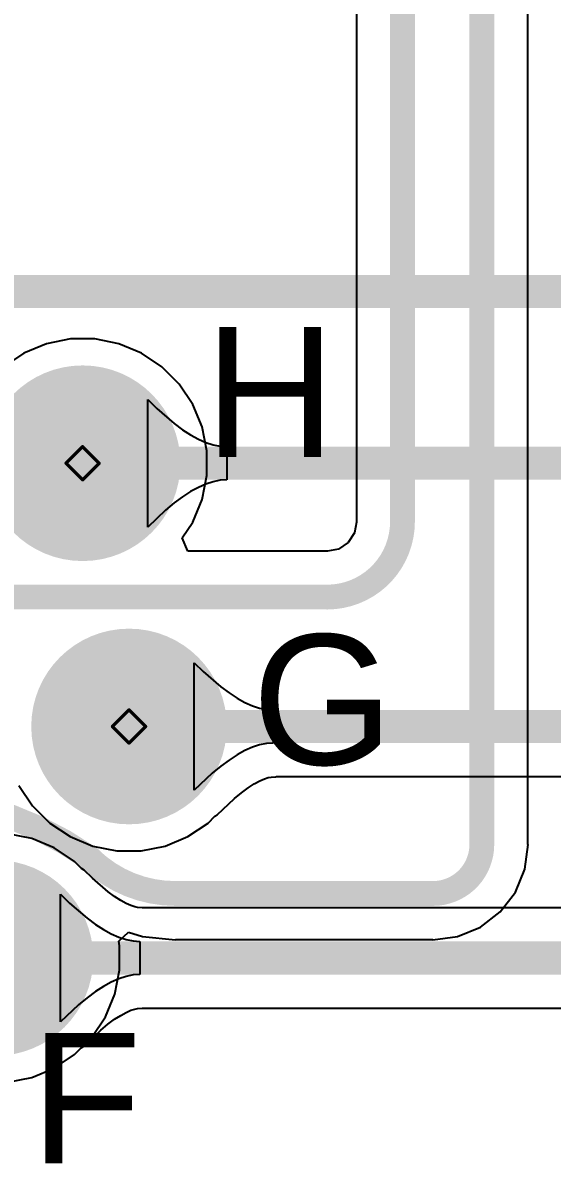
# Model space of a CAD drawing. Header units: inches. Extents: x 0 to 289, y 0 to 168.
# Drawn here: x 34.33 to 42.46, y 44.34 to 61.85 of the extents above; entities that cross this region are included whole.
import ezdxf

# ---------------------------------------------------------------- set-up
doc = ezdxf.new("R2010")
doc.units = ezdxf.units.IN
for name, color, linetype in [('Bottom Layer', 5, 'Continuous'), ('Bottom Solder', 6, 'Continuous'), ('Drill Drawing', 1, 'Continuous'), ('Multi-Layer', 9, 'Continuous'), ('Pad Holes', 156, 'Continuous'), ('Top Layer', 1, 'Continuous'), ('Top Overlay', 2, 'Continuous'), ('Top Solder', 216, 'Continuous')]:
    doc.layers.add(name, color=color, linetype=linetype)
doc.styles.add('Arial', font='', dxfattribs={"height": 0.2})
doc.styles.get('Arial').set_extended_font_data('Arial')

# ---------------------------------------------------------------- blocks, each defined once
blk = doc.blocks.new('RTS714ND12S0332_54')
at = {"layer": 'Bottom Layer'}
h = blk.add_hatch(color=5, dxfattribs=at)
edge = h.paths.add_edge_path()
edge.add_arc((5.196, 3), 1.4, 0, 360)
h = blk.add_hatch(color=5, dxfattribs=at)
edge = h.paths.add_edge_path()
edge.add_arc((5.909, -1.042), 1.4, 0, 360)
h = blk.add_hatch(color=5, dxfattribs=at)
edge = h.paths.add_edge_path()
edge.add_arc((3.857, -4.596), 1.4, 0, 360)
at = {"layer": 'Bottom Solder'}
h = blk.add_hatch(color=6, dxfattribs=at)
edge = h.paths.add_edge_path()
edge.add_arc((5.196, 3), 1.502, 0, 360)
h = blk.add_hatch(color=6, dxfattribs=at)
edge = h.paths.add_edge_path()
edge.add_arc((5.909, -1.042), 1.502, 0, 360)
h = blk.add_hatch(color=6, dxfattribs=at)
edge = h.paths.add_edge_path()
edge.add_arc((3.857, -4.596), 1.502, 0, 360)
at = {"layer": 'Multi-Layer'}
h = blk.add_hatch(color=9, dxfattribs=at)
edge = h.paths.add_edge_path()
edge.add_arc((5.196, 3), 1.4, 0, 360)
h = blk.add_hatch(color=9, dxfattribs=at)
edge = h.paths.add_edge_path()
edge.add_arc((5.909, -1.042), 1.4, 0, 360)
h = blk.add_hatch(color=9, dxfattribs=at)
edge = h.paths.add_edge_path()
edge.add_arc((3.857, -4.596), 1.4, 0, 360)
at = {"layer": 'Pad Holes'}
h = blk.add_hatch(color=7, dxfattribs=at)
edge = h.paths.add_edge_path()
edge.add_arc((5.196, 3), 0.91, 0, 360)
h = blk.add_hatch(color=7, dxfattribs=at)
edge = h.paths.add_edge_path()
edge.add_arc((5.909, -1.042), 0.91, 0, 360)
h = blk.add_hatch(color=7, dxfattribs=at)
edge = h.paths.add_edge_path()
edge.add_arc((3.857, -4.596), 0.91, 0, 360)
at = {"layer": 'Top Layer'}
h = blk.add_hatch(color=1, dxfattribs=at)
edge = h.paths.add_edge_path()
edge.add_arc((5.196, 3), 1.4, 0, 360)
h = blk.add_hatch(color=1, dxfattribs=at)
edge = h.paths.add_edge_path()
edge.add_arc((5.909, -1.042), 1.4, 0, 360)
h = blk.add_hatch(color=1, dxfattribs=at)
edge = h.paths.add_edge_path()
edge.add_arc((3.857, -4.596), 1.4, 0, 360)
at = {"layer": 'Top Solder'}
h = blk.add_hatch(color=216, dxfattribs=at)
edge = h.paths.add_edge_path()
edge.add_arc((5.196, 3), 1.502, 0, 360)
h = blk.add_hatch(color=216, dxfattribs=at)
edge = h.paths.add_edge_path()
edge.add_arc((5.909, -1.042), 1.502, 0, 360)
h = blk.add_hatch(color=216, dxfattribs=at)
edge = h.paths.add_edge_path()
edge.add_arc((3.857, -4.596), 1.502, 0, 360)
at = {"layer": 'Top Overlay', "style": 'Arial'}
for s, p in [('H', (7.067, 3.094)), ('G', (7.798, -1.629)), ('F', (4.394, -7.747))]:
    blk.add_text(s, height=2, dxfattribs=at).set_placement(p)

msp = doc.modelspace()

# ---------------------------------------------------------------- linework, layer by layer
at = {"layer": 'Bottom Layer'}
for p, q in [((39.455, 79.619), (39.455, 54.193)), ((42.084, 49.236), (42.084, 78.207)), ((34.689, 56.925), (34.342, 56.781)), ((35.058, 56.998), (34.689, 56.925)), ((35.434, 56.998), (35.058, 56.998)), ((35.803, 56.925), (35.434, 56.998)), ((36.15, 56.781), (35.803, 56.925)), ((34.342, 56.781), (34.03, 56.572)), ((36.462, 56.572), (36.15, 56.781)), ((36.728, 56.306), (36.462, 56.572)), ((36.937, 55.994), (36.728, 56.306)), ((37.081, 55.647), (36.937, 55.994)), ((37.154, 55.278), (37.081, 55.647)), ((37.154, 54.902), (37.154, 55.278)), ((37.081, 54.533), (37.154, 54.902)), ((36.937, 54.186), (37.081, 54.533)), ((36.774, 53.943), (36.937, 54.186)), ((39.456, 54.187), (39.423, 54.019)), ((39.455, 54.193), (39.456, 54.187)), ((36.865, 53.74), (36.774, 53.943)), ((39.423, 54.019), (39.324, 53.871)), ((39.176, 53.772), (39.008, 53.739)), ((39.324, 53.871), (39.176, 53.772)), ((39.002, 53.74), (36.865, 53.74)), ((39.008, 53.739), (39.002, 53.74)), ((42.04, 48.858), (42.09, 49.236)), ((42.09, 49.236), (42.084, 49.236)), ((41.894, 48.505), (42.04, 48.858)), ((41.662, 48.202), (41.894, 48.505)), ((41.358, 47.969), (41.662, 48.202)), ((35.801, 47.752), (35.952, 47.888)), ((35.952, 47.888), (36.168, 47.823)), ((36.168, 47.823), (36.672, 47.773)), ((40.627, 47.773), (41.006, 47.823)), ((41.006, 47.823), (41.358, 47.969)), ((35.815, 47.682), (35.801, 47.752)), ((35.815, 47.306), (35.815, 47.682)), ((36.672, 47.773), (36.672, 47.779)), ((36.672, 47.779), (40.627, 47.779)), ((40.627, 47.779), (40.627, 47.773)), ((35.742, 46.937), (35.815, 47.306)), ((35.598, 46.59), (35.742, 46.937)), ((35.389, 46.278), (35.598, 46.59)), ((35.123, 46.012), (35.389, 46.278)), ((34.811, 45.803), (35.123, 46.012)), ((34.464, 45.659), (34.811, 45.803)), ((34.095, 45.586), (34.464, 45.659))]:
    msp.add_line(p, q, dxfattribs=at)
for points in [[(41.379, 49.236, 0.381, 0.381, 0), (41.379, 86.906, 0.381, 0.381, 0)], [(40.16, 54.193, 0.381, 0.381, 0), (40.16, 80.34, 0.381, 0.381, 0)], [(40.16, 54.193, 0.381, 0.381, -0.414214), (39.002, 53.035, 0.381, 0.381, 0)], [(33.329, 53.035, 0.381, 0.381, 0), (39.002, 53.035, 0.381, 0.381, 0)], [(32.357, 49.976, 0.381, 0.381, -0.154141), (35.347, 49.033, 0.381, 0.381, 0)], [(41.379, 49.236, 0.381, 0.381, -0.414214), (40.627, 48.484, 0.381, 0.381, 0)], [(35.347, 49.033, 0.381, 0.381, 0), (35.347, 49.033, 0.381, 0.381, 0)], [(35.508, 48.889, 0.381, 0.381, -0.028822), (35.347, 49.033, 0.381, 0.381, 0)], [(36.672, 48.484, 0.381, 0.381, -0.16912), (35.508, 48.889, 0.381, 0.381, 0)], [(36.672, 48.484, 0.381, 0.381, 0), (40.627, 48.484, 0.381, 0.381, 0)]]:
    msp.add_lwpolyline(points, format="xyseb", dxfattribs=at)
for points in [[(40.065, 54.193, 0.191, 0.191, 1), (40.255, 54.193, 0.191, 0.191, 1)], [(40.065, 54.193, 0.191, 0.191, 1), (40.255, 54.193, 0.191, 0.191, 1)], [(38.906, 53.035, 0.191, 0.191, 1), (39.097, 53.035, 0.191, 0.191, 1)], [(38.906, 53.035, 0.191, 0.191, 1), (39.097, 53.035, 0.191, 0.191, 1)], [(41.284, 49.236, 0.191, 0.191, 1), (41.474, 49.236, 0.191, 0.191, 1)], [(41.284, 49.236, 0.191, 0.191, 1), (41.474, 49.236, 0.191, 0.191, 1)], [(35.251, 49.033, 0.191, 0.191, 1), (35.442, 49.033, 0.191, 0.191, 1)], [(35.252, 49.033, 0.191, 0.191, 1), (35.442, 49.033, 0.191, 0.191, 1)], [(35.251, 49.033, 0.191, 0.191, 1), (35.442, 49.033, 0.191, 0.191, 1)], [(35.252, 49.033, 0.191, 0.191, 1), (35.442, 49.033, 0.191, 0.191, 1)], [(35.413, 48.889, 0.191, 0.191, 1), (35.603, 48.889, 0.191, 0.191, 1)], [(35.413, 48.889, 0.191, 0.191, 1), (35.603, 48.889, 0.191, 0.191, 1)], [(36.577, 48.484, 0.191, 0.191, 1), (36.768, 48.484, 0.191, 0.191, 1)], [(36.577, 48.484, 0.191, 0.191, 1), (36.768, 48.484, 0.191, 0.191, 1)], [(40.531, 48.484, 0.191, 0.191, 1), (40.722, 48.484, 0.191, 0.191, 1)], [(40.531, 48.484, 0.191, 0.191, 1), (40.722, 48.484, 0.191, 0.191, 1)]]:
    msp.add_lwpolyline(points, format="xyseb", close=True, dxfattribs=at)
at = {"layer": 'Drill Drawing'}
for points in [[(34.992, 55.09, 0.0508, 0.0508, 0), (35.246, 55.344, 0.0508, 0.0508, 0)], [(35.246, 55.344, 0.0508, 0.0508, 0), (35.5, 55.09, 0.0508, 0.0508, 0)], [(34.992, 55.09, 0.0508, 0.0508, 0), (35.246, 54.836, 0.0508, 0.0508, 0)], [(35.246, 54.836, 0.0508, 0.0508, 0), (35.5, 55.09, 0.0508, 0.0508, 0)], [(35.705, 51.048, 0.0508, 0.0508, 0), (35.959, 51.302, 0.0508, 0.0508, 0)], [(35.959, 51.302, 0.0508, 0.0508, 0), (36.213, 51.048, 0.0508, 0.0508, 0)], [(35.705, 51.048, 0.0508, 0.0508, 0), (35.959, 50.794, 0.0508, 0.0508, 0)], [(35.959, 50.794, 0.0508, 0.0508, 0), (36.213, 51.048, 0.0508, 0.0508, 0)]]:
    msp.add_lwpolyline(points, format="xyseb", dxfattribs=at)
for points in [[(35.233, 55.344, 0.0254, 0.0254, 1), (35.259, 55.344, 0.0254, 0.0254, 1)], [(35.233, 55.344, 0.0254, 0.0254, 1), (35.259, 55.344, 0.0254, 0.0254, 1)], [(34.979, 55.09, 0.0254, 0.0254, 1), (35.005, 55.09, 0.0254, 0.0254, 1)], [(34.979, 55.09, 0.0254, 0.0254, 1), (35.005, 55.09, 0.0254, 0.0254, 1)], [(35.487, 55.09, 0.0254, 0.0254, 1), (35.513, 55.09, 0.0254, 0.0254, 1)], [(35.487, 55.09, 0.0254, 0.0254, 1), (35.513, 55.09, 0.0254, 0.0254, 1)], [(35.233, 54.836, 0.0254, 0.0254, 1), (35.259, 54.836, 0.0254, 0.0254, 1)], [(35.233, 54.836, 0.0254, 0.0254, 1), (35.259, 54.836, 0.0254, 0.0254, 1)], [(35.946, 51.302, 0.0254, 0.0254, 1), (35.972, 51.302, 0.0254, 0.0254, 1)], [(35.946, 51.302, 0.0254, 0.0254, 1), (35.972, 51.302, 0.0254, 0.0254, 1)], [(35.692, 51.048, 0.0254, 0.0254, 1), (35.718, 51.048, 0.0254, 0.0254, 1)], [(35.692, 51.048, 0.0254, 0.0254, 1), (35.718, 51.048, 0.0254, 0.0254, 1)], [(36.2, 51.048, 0.0254, 0.0254, 1), (36.226, 51.048, 0.0254, 0.0254, 1)], [(36.2, 51.048, 0.0254, 0.0254, 1), (36.226, 51.048, 0.0254, 0.0254, 1)], [(35.946, 50.794, 0.0254, 0.0254, 1), (35.972, 50.794, 0.0254, 0.0254, 1)], [(35.946, 50.794, 0.0254, 0.0254, 1), (35.972, 50.794, 0.0254, 0.0254, 1)]]:
    msp.add_lwpolyline(points, format="xyseb", close=True, dxfattribs=at)
at = {"layer": 'Top Layer'}
for p, q in [((36.246, 54.11), (36.246, 56.07)), ((36.246, 56.07), (36.386, 55.932)), ((36.386, 55.932), (36.654, 55.7)), ((36.654, 55.7), (36.782, 55.605)), ((36.782, 55.605), (36.906, 55.525)), ((36.906, 55.525), (37.025, 55.46)), ((37.025, 55.46), (37.141, 55.409)), ((37.141, 55.409), (37.252, 55.373)), ((37.252, 55.373), (37.36, 55.351)), ((37.36, 55.351), (37.463, 55.344)), ((37.463, 55.344), (37.463, 54.836)), ((37.252, 54.807), (37.141, 54.771)), ((37.36, 54.829), (37.252, 54.807)), ((37.463, 54.836), (37.36, 54.829)), ((36.906, 54.654), (36.782, 54.575)), ((37.025, 54.72), (36.906, 54.654)), ((37.141, 54.771), (37.025, 54.72)), ((36.654, 54.48), (36.522, 54.371)), ((36.782, 54.575), (36.654, 54.48)), ((36.522, 54.371), (36.246, 54.11)), ((36.959, 50.068), (36.959, 52.028)), ((36.959, 52.028), (37.099, 51.89)), ((37.099, 51.89), (37.367, 51.658)), ((37.367, 51.658), (37.495, 51.563)), ((37.495, 51.563), (37.619, 51.484)), ((37.619, 51.484), (37.738, 51.418)), ((37.738, 51.418), (37.854, 51.367)), ((37.854, 51.367), (37.965, 51.331)), ((37.965, 51.331), (38.073, 51.309)), ((38.073, 51.309), (38.176, 51.302)), ((38.176, 51.302), (38.176, 50.794)), ((38.073, 50.787), (37.965, 50.765)), ((38.176, 50.794), (38.073, 50.787)), ((37.619, 50.612), (37.495, 50.533)), ((37.738, 50.678), (37.619, 50.612)), ((37.854, 50.729), (37.738, 50.678)), ((37.965, 50.765), (37.854, 50.729)), ((37.367, 50.438), (37.235, 50.329)), ((37.495, 50.533), (37.367, 50.438)), ((37.235, 50.329), (36.959, 50.068)), ((38.039, 50.244), (38.098, 50.263)), ((38.098, 50.263), (38.143, 50.272)), ((38.143, 50.272), (38.212, 50.277)), ((38.212, 50.277), (38.22, 50.279)), ((38.22, 50.279), (53.213, 50.279)), ((34.268, 50.144), (34.477, 49.832)), ((37.686, 50.03), (37.79, 50.106)), ((37.79, 50.106), (37.884, 50.167)), ((37.884, 50.167), (37.967, 50.213)), ((37.967, 50.213), (38.039, 50.244)), ((37.315, 49.692), (37.578, 49.941)), ((37.578, 49.941), (37.686, 50.03)), ((34.477, 49.832), (34.743, 49.566)), ((34.743, 49.566), (35.055, 49.357)), ((36.863, 49.357), (37.175, 49.566)), ((37.175, 49.566), (37.278, 49.669)), ((37.278, 49.669), (37.315, 49.692)), ((34.464, 49.329), (34.095, 49.402)), ((34.811, 49.185), (34.464, 49.329)), ((35.055, 49.357), (35.402, 49.213)), ((35.402, 49.213), (35.771, 49.14)), ((36.147, 49.14), (36.516, 49.213)), ((36.516, 49.213), (36.863, 49.357)), ((35.123, 48.976), (34.811, 49.185)), ((35.771, 49.14), (36.147, 49.14)), ((35.229, 48.87), (35.123, 48.976)), ((35.27, 48.843), (35.229, 48.87)), ((35.399, 48.717), (35.27, 48.843)), ((35.639, 48.508), (35.399, 48.717)), ((35.738, 48.436), (35.639, 48.508)), ((34.907, 46.514), (34.907, 48.474)), ((34.907, 48.474), (35.047, 48.336)), ((35.047, 48.336), (35.315, 48.104)), ((35.832, 48.375), (35.738, 48.436)), ((35.915, 48.329), (35.832, 48.375)), ((35.987, 48.298), (35.915, 48.329)), ((36.046, 48.279), (35.987, 48.298)), ((36.091, 48.27), (36.046, 48.279)), ((36.16, 48.265), (36.091, 48.27)), ((36.168, 48.263), (36.16, 48.265)), ((55.16, 48.263), (36.168, 48.263)), ((35.315, 48.104), (35.443, 48.009)), ((35.443, 48.009), (35.567, 47.93)), ((35.567, 47.93), (35.686, 47.864)), ((35.686, 47.864), (35.802, 47.813)), ((35.802, 47.813), (35.913, 47.777)), ((35.913, 47.777), (36.021, 47.755)), ((36.021, 47.755), (36.124, 47.748)), ((36.124, 47.748), (36.124, 47.24)), ((35.686, 47.124), (35.567, 47.058)), ((35.802, 47.175), (35.686, 47.124)), ((35.913, 47.211), (35.802, 47.175)), ((36.021, 47.233), (35.913, 47.211)), ((36.124, 47.24), (36.021, 47.233)), ((35.443, 46.979), (35.315, 46.884)), ((35.567, 47.058), (35.443, 46.979)), ((35.183, 46.775), (34.907, 46.514)), ((35.315, 46.884), (35.183, 46.775)), ((35.738, 46.552), (35.832, 46.613)), ((35.832, 46.613), (35.915, 46.659)), ((35.915, 46.659), (35.987, 46.69)), ((35.987, 46.69), (36.046, 46.709)), ((36.046, 46.709), (36.091, 46.718)), ((36.091, 46.718), (36.16, 46.723)), ((36.16, 46.723), (36.168, 46.725)), ((36.168, 46.725), (55.16, 46.725)), ((35.526, 46.387), (35.634, 46.476)), ((35.634, 46.476), (35.738, 46.552)), ((35.263, 46.138), (35.526, 46.387)), ((35.123, 46.012), (35.226, 46.115)), ((35.226, 46.115), (35.263, 46.138)), ((34.811, 45.803), (35.123, 46.012)), ((34.464, 45.659), (34.811, 45.803)), ((34.095, 45.586), (34.464, 45.659))]:
    msp.add_line(p, q, dxfattribs=at)
for points in [[(32.102, 57.728, 0.508, 0.508, 0), (49.608, 57.728, 0.508, 0.508, 0)], [(35.246, 55.09, 0.508, 0.508, 0), (51.466, 55.09, 0.508, 0.508, 0)], [(35.959, 51.048, 0.508, 0.508, 0), (53.213, 51.048, 0.508, 0.508, 0)], [(33.907, 47.494, 0.508, 0.508, 0), (55.16, 47.494, 0.508, 0.508, 0)]]:
    msp.add_lwpolyline(points, format="xyseb", dxfattribs=at)
for points in [[(35.119, 55.09, 0.254, 0.254, 1), (35.373, 55.09, 0.254, 0.254, 1)], [(35.832, 51.048, 0.254, 0.254, 1), (36.086, 51.048, 0.254, 0.254, 1)]]:
    msp.add_lwpolyline(points, format="xyseb", close=True, dxfattribs=at)

# ---------------------------------------------------------------- block references
msp.add_blockref('RTS714ND12S0332_54', (30.05, 52.09))

doc.saveas('drawing.dxf')
